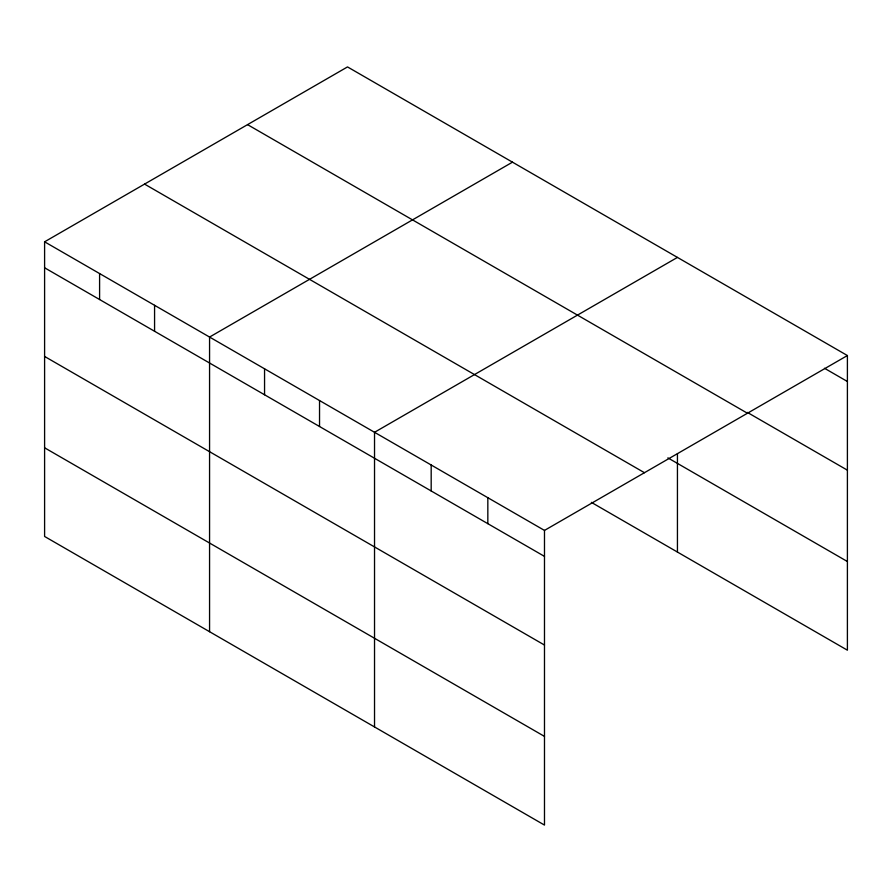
<?xml version="1.0" encoding="UTF-8"?>
<svg xmlns="http://www.w3.org/2000/svg" width="892" height="892" viewBox="0 0 892 892"><rect width="100%" height="100%" fill="white"/><g stroke="black" fill="none" stroke-linecap="round" stroke-linejoin="round"><path stroke-width="1.34" d="M44.6 241.81L544.488 530.417L544.488 825.078L44.6 536.46L44.6 241.81L347.512 66.922L847.4 355.54L847.4 650.19L591.374 502.374M512.476 162.166L209.564 337.053L209.564 631.703M677.441 257.409L374.528 432.297L374.528 726.947M544.488 530.417L847.4 355.54M824.498 368.273L847.4 381.497M747.351 412.405L847.4 470.173M247.552 124.635L747.44 413.241M667.874 457.875L847.4 561.525M144.56 184.098L644.448 472.704M44.6 267.778L544.488 556.385M44.6 356.443L544.488 645.05M44.6 447.795L544.488 736.402M677.441 453.705L677.441 552.059M487.835 497.714L487.835 523.671M431.182 465L431.182 490.968M319.537 400.541L319.537 426.51M264.556 368.797L264.556 394.766M154.572 305.298L154.572 331.267M99.592 273.554L99.592 299.522"/></g></svg>
